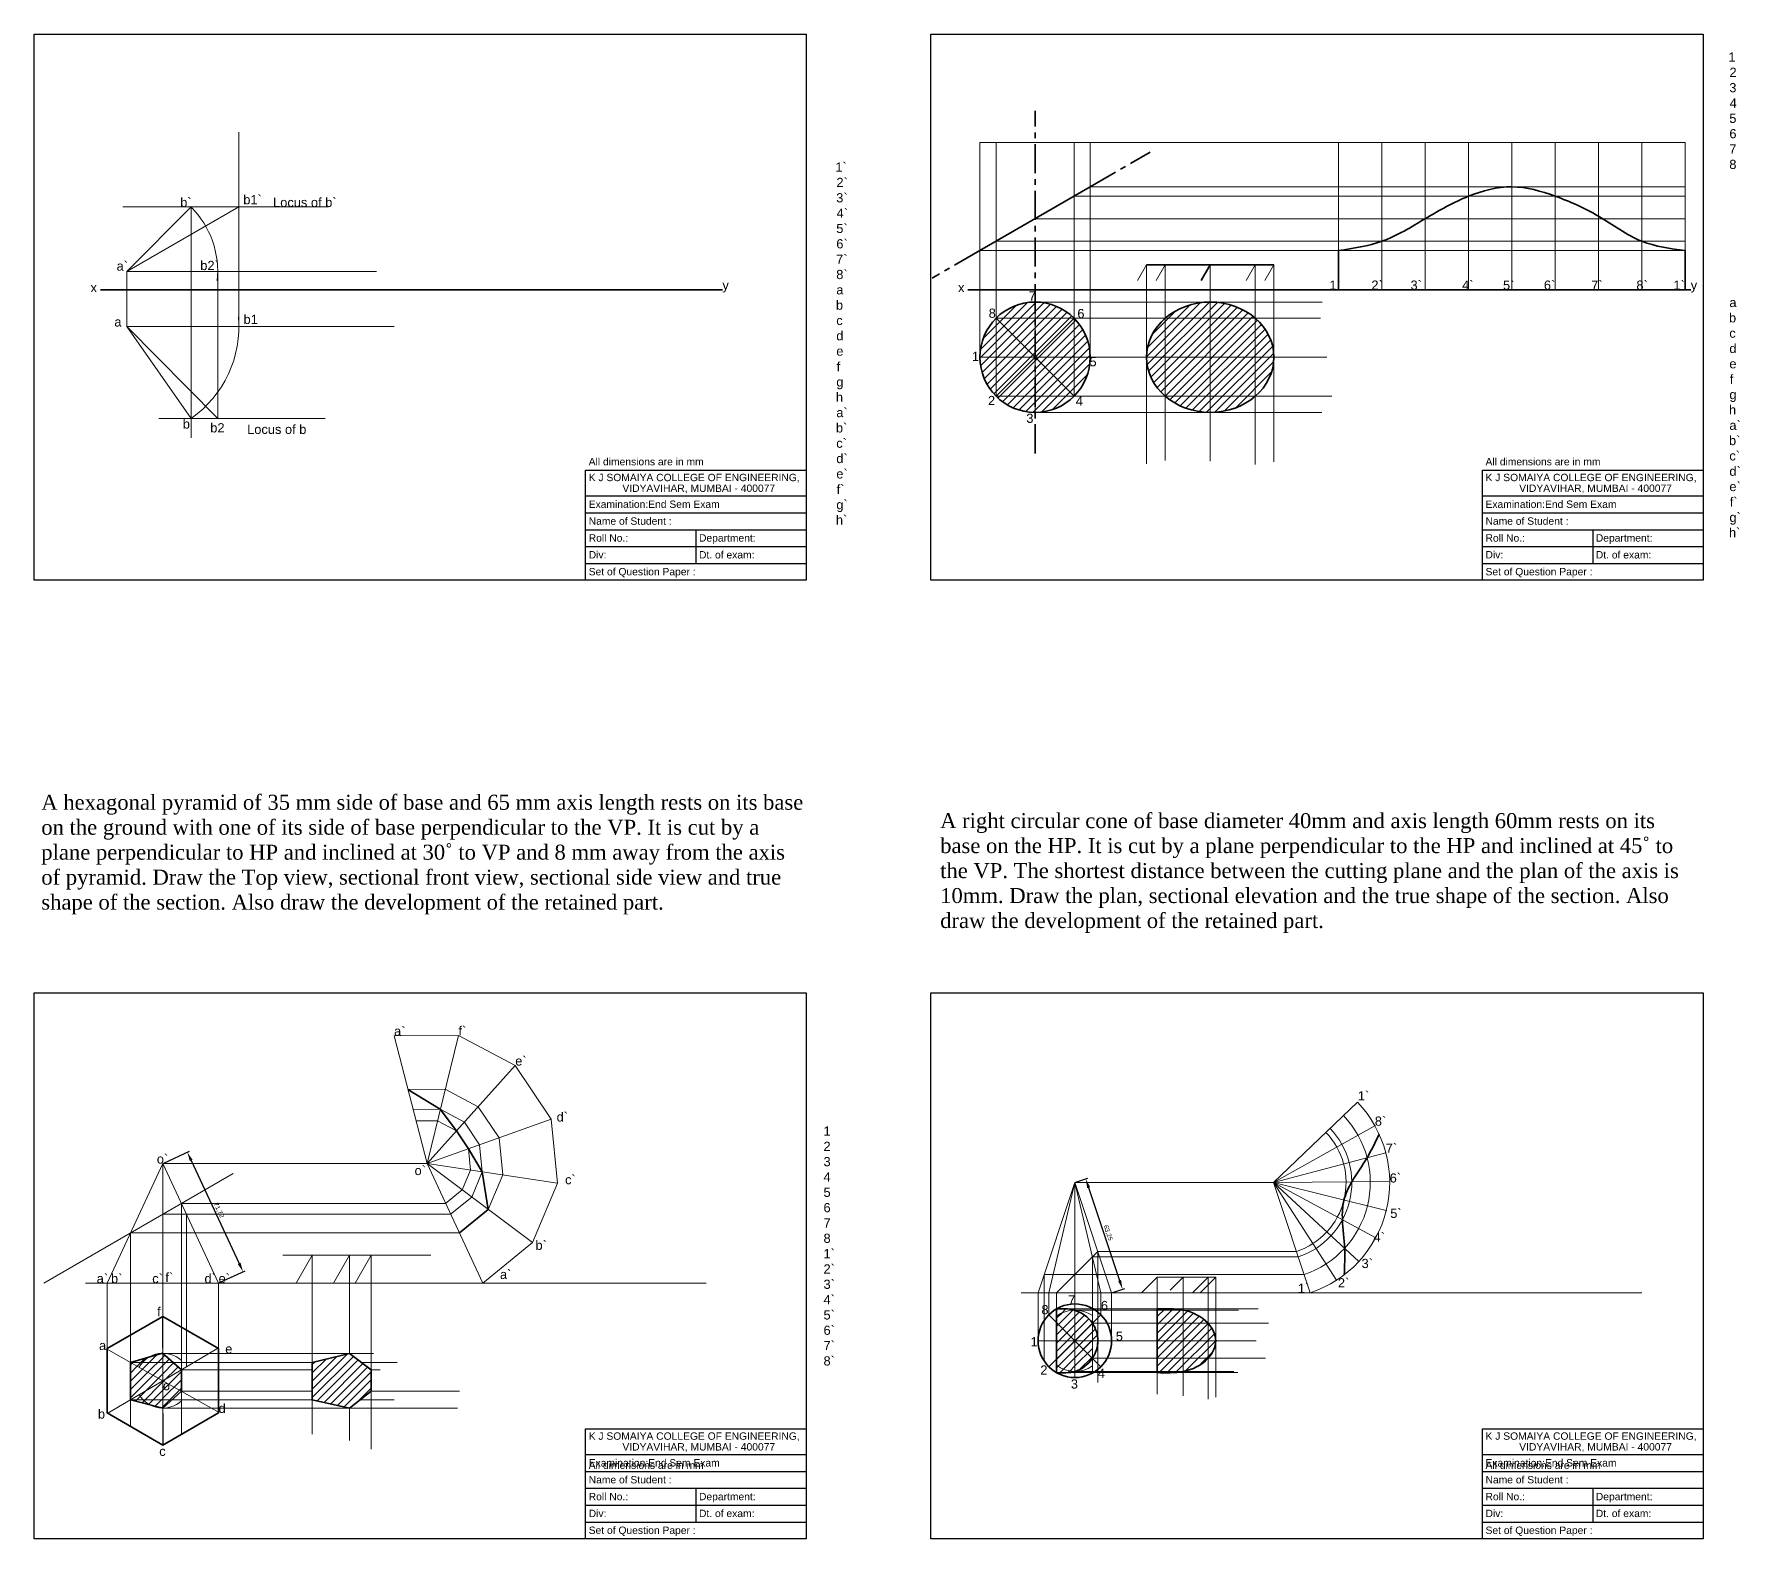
# Model space of a CAD drawing. Header units: millimetres. Extents: x 2669 to 4639, y 1870 to 5119.
# Drawn here: x 3711 to 4639, y 4300 to 5119 of the extents above; entities that cross this region are included whole.
import ezdxf

# ---------------------------------------------------------------- set-up
doc = ezdxf.new("R2010")
doc.units = ezdxf.units.MM
doc.linetypes.add('CENTER', pattern=[50.8, 31.75, -6.35, 6.35, -6.35])
doc.styles.get("Standard").update_dxf_attribs({"font": 'arial.ttf'})
doc.dimstyles.new('ISO-25', dxfattribs={"dimtxt": 2.5, "dimasz": 5, "dimexe": 1.25, "dimexo": 0.625, "dimtad": 1, "dimtxsty": 'Standard', "dimcen": 2.5, "dimadec": 0, "dimazin": 0, "dimtfac": 1, "dimtmove": 0, "dimatfit": 3, "dimfxl": 1, "dimarcsym": 0})
pattern_1 = [(45, (0, -24.4477), (-2.245064, 2.245064), [])]
pattern_2 = [(45, (-15.925, 0), (-2.245064, 2.245064), [])]

# ---------------------------------------------------------------- blocks, each defined once
blk = doc.blocks.new('*U80')
at = {"lineweight": 9}
blk.add_line((-15.16, -8.9), (15.16, 8.9), dxfattribs=at)
blk = doc.blocks.new('*U81')
at = {"color": 0, "linetype": 'ByBlock', "lineweight": -2, "transparency": 16777216}
for p, rotation in [((3781.34, 4428.31), 59.99999999999997), ((3766.18, 4419.42), 120), ((3796.75, 4402.06), 299.9999999999999), ((3766.31, 4401.84), 180), ((3781.59, 4393.17), 239.9999999999999)]:
    blk.add_blockref('*U80', p, dxfattribs=dict(at, rotation=rotation))
blk.add_blockref('*U80', (3796.62, 4419.64), dxfattribs=at)
blk = doc.blocks.new('*D82')
at = {"color": 0, "lineweight": -2, "transparency": 16777216}
for p, q in [((3782.03, 4504.65), (3795.9, 4511.11)), ((3796.88, 4506.05), (3822.96, 4450.12)), ((3812.34, 4439.65), (3826.21, 4446.11))]:
    blk.add_line(p, q, dxfattribs=at)
at = {"color": 0, "lineweight": 35, "transparency": 16777216}
for points in [[(3797.63, 4506.41), (3796.12, 4505.7), (3794.76, 4510.59)], [(3823.72, 4450.47), (3822.21, 4449.77), (3825.08, 4445.59)]]:
    blk.add_solid(points, dxfattribs=at)
at = {"layer": 'Defpoints', "color": 0, "lineweight": 35, "transparency": 16777216}
for p in [(3781.47, 4504.38), (3825.08, 4445.59), (3811.78, 4439.38)]:
    blk.add_point(p, dxfattribs=at)
at = {"color": 0, "lineweight": 9, "transparency": 16777216, "insert": (3811.85, 4478.98), "char_height": 2.5, "attachment_point": 5, "rotation": 295.00065}
blk.add_mtext('71,72', dxfattribs=at)
blk = doc.blocks.new('*U90')
at = {"lineweight": 9}
blk.add_line((-10, 0), (10, 0), dxfattribs=at)
blk = doc.blocks.new('*U91')
at = {"color": 0, "linetype": 'ByBlock', "lineweight": -2, "transparency": 16777216}
for p, rotation in [((4277.56, 4418.02), 90), ((4270.49, 4415.09), 135), ((4284.63, 4415.09), 45), ((4267.56, 4408.02), 180), ((4270.49, 4400.95), 225), ((4277.56, 4398.02), 270), ((4284.63, 4400.95), 315)]:
    blk.add_blockref('*U90', p, dxfattribs=dict(at, rotation=rotation))
blk.add_blockref('*U90', (4287.56, 4408.02), dxfattribs=at)
blk = doc.blocks.new('*D92')
at = {"color": 0, "lineweight": -2, "transparency": 16777216}
for p, q in [((4278.15, 4494.26), (4284.68, 4496.44)), ((4285.07, 4491.3), (4301.91, 4440.78)), ((4298.15, 4434.26), (4304.68, 4436.44))]:
    blk.add_line(p, q, dxfattribs=at)
at = {"color": 0, "lineweight": 35, "transparency": 16777216}
for points in [[(4285.86, 4491.56), (4284.28, 4491.03), (4283.49, 4496.04)], [(4302.7, 4441.05), (4301.12, 4440.52), (4303.49, 4436.04)]]:
    blk.add_solid(points, dxfattribs=at)
at = {"layer": 'Defpoints', "color": 0, "lineweight": 35, "transparency": 16777216}
for p in [(4277.56, 4494.06), (4303.49, 4436.04), (4297.56, 4434.06)]:
    blk.add_point(p, dxfattribs=at)
at = {"color": 0, "lineweight": 35, "transparency": 16777216, "insert": (4295.51, 4466.71), "char_height": 2.5, "attachment_point": 5, "rotation": 288.43495}
blk.add_mtext('63,25', dxfattribs=at)
blk = doc.blocks.new('*U100')
at = {"lineweight": 9}
blk.add_line((-15, 0), (15, 0), dxfattribs=at)
blk = doc.blocks.new('*U101')
at = {"color": 0, "linetype": 'ByBlock', "lineweight": -2, "transparency": 16777216}
for p, rotation in [((4271.85, 4957.92), 89.99999999999997), ((4261.24, 4953.52), 134.9999999999999), ((4282.46, 4953.52), 44.99999999999999), ((4256.85, 4942.92), 180), ((4261.24, 4932.31), 225), ((4271.85, 4927.92), 269.9999999999999), ((4282.46, 4932.31), 314.9999999999999)]:
    blk.add_blockref('*U100', p, dxfattribs=dict(at, rotation=rotation))
blk.add_blockref('*U100', (4286.85, 4942.92), dxfattribs=at)

msp = doc.modelspace()

# ---------------------------------------------------------------- hatches: boundary and pattern name
at = {"lineweight": 35}
h = msp.add_hatch(dxfattribs=at)
h.set_pattern_fill('ANSI31', color=256)
h.set_pattern_definition(pattern_2)
edge = h.paths.add_edge_path()
edge.add_arc((4255.926, 4942.916), 30, 0, 360)
h = msp.add_hatch(dxfattribs=at)
h.set_pattern_fill('ANSI31', color=256)
h.set_pattern_definition(pattern_2)
edge = h.paths.add_edge_path()
edge.add_ellipse((4351.233, 4942.916), major_axis=(-34.641, 0), ratio=0.8660254, start_angle=0, end_angle=360)
h = msp.add_hatch(dxfattribs=at)
h.set_pattern_fill('ANSI31', color=256)
edge = h.paths.add_edge_path()
edge.add_spline(control_points=[(4277.275, 4424.686), (4274.156, 4425.56), (4270.858, 4425.451), (4267.56, 4425.343)], knot_values=[0, 0, 0, 0, 9.7365098, 9.7365098, 9.7365098, 9.7365098], degree=3, periodic=0)
edge.add_line((4267.56, 4425.343), (4267.56, 4421.355))
edge.add_arc((4277.56, 4408.022), 16.667, 90.981985, 126.869898, ccw=False)
h.paths.add_polyline_path([(4277.56, 4424.689, 0.1622777), (4267.56, 4421.355), (4267.56, 4418.022), (4277.56, 4408.022)])
h.paths.add_polyline_path([(4267.56, 4418.022), (4267.56, 4408.022), (4277.56, 4408.022)], flags=17)
h.paths.add_polyline_path([(4277.56, 4408.022), (4267.56, 4408.022), (4267.56, 4398.022)], flags=16)
h.paths.add_polyline_path([(4277.56, 4408.022), (4267.56, 4398.022), (4267.56, 4394.689, 0.1622777), (4277.56, 4391.355)])
edge = h.paths.add_edge_path()
edge.add_line((4267.56, 4394.689), (4267.56, 4390.702))
edge.add_spline(control_points=[(4267.56, 4390.702), (4270.967, 4390.56), (4274.373, 4390.417), (4277.56, 4391.355)], knot_values=[0, 0, 0, 0, 10.0213526, 10.0213526, 10.0213526, 10.0213526], degree=3, periodic=0)
edge.add_arc((4277.56, 4408.022), 16.667, 233.130102, 270, ccw=False)
edge = h.paths.add_edge_path()
edge.add_line((4277.56, 4408.022), (4277.56, 4391.355))
edge.add_spline(control_points=[(4277.56, 4391.355), (4281.348, 4392.47), (4284.826, 4395.109), (4287.098, 4398.485)], knot_values=[0, 0, 0, 0, 11.9074504, 11.9074504, 11.9074504, 11.9074504], degree=3, periodic=0)
edge.add_line((4287.098, 4398.485), (4277.56, 4408.022))
h.paths.add_polyline_path([(4287.098, 4408.022), (4277.56, 4408.022), (4287.098, 4398.485)], flags=16)
h.paths.add_polyline_path([(4287.098, 4417.559), (4277.56, 4408.022), (4287.098, 4408.022)], flags=17)
edge = h.paths.add_edge_path()
edge.add_spline(control_points=[(4287.098, 4417.559), (4284.826, 4420.898), (4281.338, 4423.469), (4277.56, 4424.603)], knot_values=[10.0343324, 10.0343324, 10.0343324, 10.0343324, 21.8725037, 21.8725037, 21.8725037, 21.8725037], degree=3, periodic=0)
edge.add_line((4277.56, 4424.603), (4277.56, 4408.022))
edge.add_line((4277.56, 4408.022), (4287.098, 4417.559))
edge = h.paths.add_edge_path()
edge.add_spline(control_points=[(4290.06, 4408.049), (4290.058, 4411.397), (4289.008, 4414.75), (4287.098, 4417.559)], knot_values=[21.8725037, 21.8725037, 21.8725037, 21.8725037, 31.8325979, 31.8325979, 31.8325979, 31.8325979], degree=3, periodic=0)
edge.add_line((4287.098, 4417.559), (4287.098, 4408.022))
edge.add_line((4287.098, 4408.022), (4290.059, 4408.022))
edge.add_spline(control_points=[(4287.098, 4398.485), (4289.002, 4401.316), (4290.06, 4404.674), (4290.06, 4408.04), (4290.06, 4408.049)], knot_values=[31.8325979, 31.8325979, 31.8325979, 31.8325979, 41.8193934, 41.8460948, 41.8460948, 41.8460948, 41.8460948], degree=3, periodic=0)
h.paths.add_polyline_path([(4287.098, 4398.485), (4277.56, 4408.022), (4277.56, 4391.355), (4279.789, 4392.201), (4281.9, 4393.374), (4283.85, 4394.838), (4285.597, 4396.554)], flags=17)
h = msp.add_hatch(dxfattribs=at)
h.set_pattern_fill('ANSI31', color=256)
h.paths.add_polyline_path([(4336.511, 4424.689), (4322.401, 4424.689), (4322.395, 4417.559), (4336.511, 4417.559)])
h.paths.add_polyline_path([(4336.511, 4417.559), (4322.395, 4417.559), (4322.385, 4408.022), (4336.511, 4408.022)])
h.paths.add_polyline_path([(4336.511, 4408.022), (4322.385, 4408.022), (4322.376, 4398.485), (4336.511, 4398.485)])
h.paths.add_polyline_path([(4336.511, 4398.485), (4322.376, 4398.485), (4322.37, 4391.355), (4336.511, 4391.355)])
edge = h.paths.add_edge_path()
edge.add_spline(control_points=[(4336.511, 4391.355), (4341.532, 4392.354), (4346.458, 4394.587), (4349.999, 4398.485)], knot_values=[0, 0, 0, 0, 15.2559873, 15.2559873, 15.2559873, 15.2559873], degree=3, periodic=0)
edge.add_line((4349.999, 4398.485), (4336.511, 4398.485))
edge.add_line((4336.511, 4398.485), (4336.511, 4391.355))
h.paths.add_polyline_path([(4349.999, 4408.022), (4336.511, 4408.022), (4336.511, 4398.485), (4349.999, 4398.485)])
h.paths.add_polyline_path([(4349.999, 4417.559), (4336.511, 4417.559), (4336.511, 4408.022), (4349.999, 4408.022)])
edge = h.paths.add_edge_path()
edge.add_spline(control_points=[(4349.999, 4417.559), (4346.458, 4421.457), (4341.532, 4423.691), (4336.511, 4424.689)], knot_values=[0, 0, 0, 0, 15.2559873, 15.2559873, 15.2559873, 15.2559873], degree=3, periodic=0)
edge.add_line((4336.511, 4424.689), (4336.511, 4417.559))
edge.add_line((4336.511, 4417.559), (4349.999, 4417.559))
edge = h.paths.add_edge_path()
edge.add_spline(control_points=[(4354.189, 4408.022), (4354.189, 4411.46), (4352.416, 4414.898), (4349.999, 4417.559)], knot_values=[0, 0, 0, 0, 10.4170243, 10.4170243, 10.4170243, 10.4170243], degree=3, periodic=0)
edge.add_line((4349.999, 4417.559), (4349.999, 4408.022))
edge.add_line((4349.999, 4408.022), (4354.189, 4408.022))
edge = h.paths.add_edge_path()
edge.add_spline(control_points=[(4349.999, 4398.485), (4352.416, 4401.146), (4354.189, 4404.584), (4354.189, 4408.022)], knot_values=[39.7972926, 39.7972926, 39.7972926, 39.7972926, 50.2143105, 50.2143105, 50.2143105, 50.2143105], degree=3, periodic=0)
edge.add_spline(control_points=[(4354.189, 4408.022), (4354.189, 4408.022), (4354.189, 4408.022), (4354.189, 4408.022)], knot_values=[39.7972862, 39.7972862, 39.7972862, 39.7972862, 39.7972926, 39.7972926, 39.7972926, 39.7972926], degree=3, periodic=0)
edge.add_line((4354.189, 4408.022), (4349.999, 4408.022))
edge.add_line((4349.999, 4408.022), (4349.999, 4398.485))
h.paths.add_polyline_path([(4336.511, 4391.355), (4322.37, 4391.355), (4322.369, 4390.702), (4336.511, 4390.702)])
edge = h.paths.add_edge_path()
edge.add_spline(control_points=[(4336.511, 4424.689), (4331.863, 4425.613), (4327.132, 4425.478), (4322.402, 4425.343)], knot_values=[0, 0, 0, 0, 14.1242746, 14.1242746, 14.1242746, 14.1242746], degree=3, periodic=0)
edge.add_line((4330.937, 4425.343), (4322.402, 4425.343))
edge.add_line((4322.402, 4425.343), (4322.401, 4424.689))
edge.add_line((4322.401, 4424.689), (4336.511, 4424.689))
h = msp.add_hatch(dxfattribs=at)
h.set_pattern_fill('ANSI31', color=256)
edge = h.paths.add_edge_path()
edge.add_line((4277.56, 4408.022), (4277.56, 4391.355))
edge.add_spline(control_points=[(4277.56, 4391.355), (4281.348, 4392.47), (4284.826, 4395.109), (4287.098, 4398.485)], knot_values=[0, 0, 0, 0, 11.9074504, 11.9074504, 11.9074504, 11.9074504], degree=3, periodic=0)
edge.add_line((4287.098, 4398.485), (4277.56, 4408.022))
h.paths.add_polyline_path([(4287.098, 4408.022), (4277.56, 4408.022), (4287.098, 4398.485)], flags=17)
h = msp.add_hatch(dxfattribs=at)
h.set_pattern_fill('ANSI31', color=256)
h.set_pattern_definition(pattern_1)
h.paths.add_polyline_path([(3781.466, 4386.293), (3763.87, 4396.282), (3763.87, 4375.962)])
h.paths.add_polyline_path([(3781.357, 4401.203), (3773.782, 4399.071, 0.1289765), (3768.499, 4393.654), (3781.466, 4386.293)])
h.paths.add_polyline_path([(3773.782, 4399.071), (3763.87, 4396.282), (3768.499, 4393.654, -0.1289765)])
h.paths.add_polyline_path([(3781.466, 4401.108), (3781.466, 4386.293), (3791.597, 4392.241)])
h.paths.add_polyline_path([(3791.597, 4392.241), (3781.466, 4386.293), (3791.597, 4380.542)])
h.paths.add_polyline_path([(3781.466, 4386.293), (3781.574, 4371.48), (3791.597, 4380.542)])
h.paths.add_polyline_path([(3781.466, 4386.293), (3768.607, 4378.744, 0.1334365), (3774.196, 4373.275), (3781.466, 4371.382)])
h.paths.add_polyline_path([(3768.607, 4378.744), (3763.87, 4375.962), (3774.196, 4373.275, -0.1334365)])
h = msp.add_hatch(dxfattribs=at)
h.set_pattern_fill('ANSI31', color=256)
h.set_pattern_definition(pattern_1)
h.paths.add_polyline_path([(3894.777, 4380.542), (3894.777, 4392.241), (3883.078, 4401.108), (3862.761, 4396.282), (3862.761, 4375.962), (3883.078, 4371.382)])

# ---------------------------------------------------------------- linework, layer by layer
for p, q in [((3711.434, 5118.602), (4131.434, 5118.602)), ((3711.434, 4821.602), (3711.434, 5118.602)), ((4131.434, 5118.602), (4131.434, 4821.602)), ((4199.269, 5118.602), (4619.269, 5118.602)), ((4199.269, 4821.602), (4199.269, 5118.602)), ((4619.269, 5118.602), (4619.269, 4821.602)), ((4011.434, 4881.425), (4131.434, 4881.425)), ((4011.434, 4821.602), (4011.434, 4881.425)), ((4499.269, 4881.425), (4619.269, 4881.425)), ((4499.269, 4821.602), (4499.269, 4881.425)), ((4131.434, 4876.602), (4131.434, 4821.602)), ((4619.269, 4876.602), (4619.269, 4821.602)), ((4011.434, 4867.435), (4131.434, 4867.435)), ((4499.269, 4867.435), (4619.269, 4867.435)), ((4011.434, 4858.269), (4131.434, 4858.269)), ((4499.269, 4858.269), (4619.269, 4858.269)), ((4011.434, 4849.102), (4131.434, 4849.102)), ((4071.434, 4849.102), (4071.434, 4830.769)), ((4499.269, 4849.102), (4619.269, 4849.102)), ((4559.269, 4849.102), (4559.269, 4830.769)), ((4011.434, 4839.935), (4131.434, 4839.935)), ((4499.269, 4839.935), (4619.269, 4839.935)), ((4011.434, 4830.769), (4131.434, 4830.769)), ((4499.269, 4830.769), (4619.269, 4830.769)), ((4131.434, 4821.602), (3711.434, 4821.602)), ((4131.434, 4821.602), (4011.434, 4821.602)), ((4619.269, 4821.602), (4199.269, 4821.602)), ((4619.269, 4821.602), (4499.269, 4821.602)), ((3711.434, 4597.288), (4131.434, 4597.288)), ((3711.434, 4300.288), (3711.434, 4597.288)), ((4131.434, 4597.288), (4131.434, 4300.288)), ((4199.269, 4597.288), (4619.269, 4597.288)), ((4199.269, 4300.288), (4199.269, 4597.288)), ((4619.269, 4597.288), (4619.269, 4300.288)), ((4011.434, 4360.111), (4131.434, 4360.111)), ((4011.434, 4300.288), (4011.434, 4360.111)), ((4131.434, 4355.288), (4131.434, 4300.288)), ((4499.269, 4360.111), (4619.269, 4360.111)), ((4499.269, 4300.288), (4499.269, 4360.111)), ((4619.269, 4355.288), (4619.269, 4300.288)), ((4011.434, 4346.121), (4131.434, 4346.121)), ((4499.269, 4346.121), (4619.269, 4346.121)), ((4011.434, 4336.954), (4131.434, 4336.954)), ((4499.269, 4336.954), (4619.269, 4336.954)), ((4011.434, 4327.788), (4131.434, 4327.788)), ((4071.434, 4327.788), (4071.434, 4309.454)), ((4499.269, 4327.788), (4619.269, 4327.788)), ((4559.269, 4327.788), (4559.269, 4309.454)), ((4011.434, 4318.621), (4131.434, 4318.621)), ((4499.269, 4318.621), (4619.269, 4318.621)), ((4011.434, 4309.454), (4131.434, 4309.454)), ((4499.269, 4309.454), (4619.269, 4309.454)), ((4131.434, 4300.288), (3711.434, 4300.288)), ((4131.434, 4300.288), (4011.434, 4300.288)), ((4619.269, 4300.288), (4199.269, 4300.288)), ((4619.269, 4300.288), (4499.269, 4300.288))]:
    msp.add_line(p, q)
at = {"linetype": 'CENTER', "lineweight": 35, "ltscale": 0.5}
for p, q in [((4255.926, 4890.547), (4255.926, 5076.845)), ((4285.926, 5035.55), (4318.497, 5054.355)), ((4225.926, 5000.909), (4199.908, 4985.887)), ((4346.334, 4984.625), (4351.233, 4993.111))]:
    msp.add_line(p, q, dxfattribs=at)
at = {"lineweight": 9}
for p, q in [((3822.838, 4959.594), (3822.838, 5065.315)), ((4225.926, 4979.594), (4225.926, 5059.594)), ((4225.926, 5059.594), (4285.926, 5059.594)), ((4234.712, 4979.594), (4234.712, 5059.594)), ((4277.139, 4979.594), (4277.139, 5059.594)), ((4285.926, 5059.594), (4285.926, 4979.594)), ((4285.926, 5059.594), (4421.032, 5059.594)), ((4421.032, 5059.594), (4421.032, 5000.909)), ((4421.032, 5059.594), (4609.552, 5059.594)), ((4444.597, 5059.594), (4444.597, 4979.594)), ((4468.162, 5059.594), (4468.162, 4979.594)), ((4491.727, 5059.594), (4491.727, 4979.594)), ((4515.292, 5059.594), (4515.292, 4979.594)), ((4538.857, 5059.594), (4538.857, 4979.594)), ((4562.422, 5059.594), (4562.422, 4979.594)), ((4585.987, 5059.594), (4585.987, 4979.594)), ((4609.552, 5059.594), (4609.552, 5000.909)), ((4277.139, 5030.477), (4609.552, 5030.477)), ((4285.926, 5035.55), (4609.552, 5035.55)), ((3871.511, 5024.594), (3759.74, 5024.594)), ((3761.805, 4989.594), (3796.805, 5024.594)), ((3761.805, 4989.594), (3822.838, 5024.594)), ((3796.805, 5024.594), (3796.805, 4899.034)), ((4255.926, 5018.229), (4609.552, 5018.229)), ((4234.712, 5005.982), (4609.552, 5005.982)), ((4225.926, 5000.909), (4609.552, 5000.909)), ((4311.692, 4984.625), (4316.592, 4993.111)), ((4316.592, 4993.111), (4316.592, 4884.88)), ((4321.839, 4984.625), (4326.738, 4993.111)), ((4326.738, 4993.111), (4326.738, 4886.666)), ((4351.233, 4993.111), (4351.233, 4886.309)), ((4370.828, 4984.625), (4375.728, 4993.111)), ((4375.728, 4993.111), (4375.728, 4884.523)), ((4385.874, 4993.111), (4380.975, 4984.625)), ((4385.874, 4993.111), (4385.874, 4885.952)), ((3761.805, 4979.594), (3761.805, 4989.594)), ((3761.805, 4989.594), (3897.743, 4989.594)), ((3811.303, 4989.594), (3811.303, 4909.594)), ((3761.805, 4979.594), (3761.805, 4959.594)), ((3761.805, 4979.594), (3796.805, 4979.594)), ((4225.926, 4942.916), (4225.926, 4979.594)), ((4234.712, 4921.703), (4234.712, 4979.594)), ((4277.139, 4921.703), (4277.139, 4979.594)), ((4285.926, 4942.916), (4285.926, 4979.594)), ((4255.926, 4972.916), (4412.023, 4972.916)), ((3761.805, 4959.594), (3907.379, 4959.594)), ((3761.805, 4959.594), (3811.303, 4909.594)), ((3761.805, 4959.594), (3796.805, 4909.594)), ((4234.712, 4964.129), (4411.275, 4964.129)), ((4225.926, 4942.916), (4414.63, 4942.916)), ((4234.712, 4921.703), (4417.314, 4921.703)), ((3779.26, 4909.594), (3869.759, 4909.594)), ((4255.926, 4912.916), (4411.946, 4912.916)), ((3907.224, 4573.827), (3942.223, 4574.043)), ((3925.153, 4504.384), (3907.224, 4573.827)), ((3925.153, 4504.384), (3942.223, 4574.043)), ((3925.153, 4504.384), (3942.223, 4574.043)), ((3973.157, 4557.67), (3942.223, 4574.043)), ((3925.153, 4504.384), (3973.157, 4557.67)), ((3925.153, 4504.384), (3973.157, 4557.67)), ((3973.157, 4557.67), (3992.659, 4528.606)), ((3914.745, 4544.696), (3935.062, 4544.822)), ((3953.02, 4535.317), (3935.062, 4544.822)), ((4385.571, 4494.063), (4431.327, 4537.732)), ((3917.547, 4533.843), (3932.394, 4533.935)), ((3925.153, 4504.384), (3992.659, 4528.606)), ((3925.153, 4504.384), (3992.659, 4528.606)), ((3925.153, 4504.384), (3992.659, 4528.606)), ((3925.153, 4504.384), (3992.659, 4528.606)), ((3945.517, 4526.989), (3932.394, 4533.935)), ((3953.02, 4535.317), (3964.341, 4518.445)), ((3996.084, 4493.774), (3992.659, 4528.606)), ((3919.16, 4527.594), (3930.858, 4527.666)), ((3941.197, 4522.194), (3930.858, 4527.666)), ((3941.197, 4522.194), (3947.716, 4512.48)), ((3945.517, 4526.989), (3953.79, 4514.66)), ((4385.571, 4494.063), (4440.747, 4524.975)), ((3948.86, 4500.838), (3947.716, 4512.48)), ((3955.243, 4499.883), (3953.79, 4514.66)), ((3966.329, 4498.225), (3964.341, 4518.445)), ((4385.571, 4494.063), (4446.702, 4510.279)), ((3781.466, 4504.384), (3751.155, 4439.384)), ((3781.466, 4439.384), (3781.466, 4504.384)), ((3781.466, 4504.384), (3811.777, 4439.384)), ((3781.466, 4504.384), (3925.153, 4504.384)), ((3925.153, 4504.384), (3955.464, 4439.384)), ((3925.153, 4504.384), (3982.616, 4461.469)), ((3925.153, 4504.384), (3996.084, 4493.774)), ((3925.153, 4504.384), (3982.616, 4461.469)), ((3925.153, 4504.384), (3996.084, 4493.774)), ((3948.86, 4500.838), (3944.359, 4490.041)), ((3716.642, 4439.384), (3819.741, 4498.908)), ((3955.243, 4499.883), (3949.53, 4486.179)), ((3966.329, 4498.225), (3958.511, 4479.472)), ((3996.084, 4493.774), (3982.616, 4461.469)), ((4277.56, 4494.063), (4257.56, 4434.063)), ((4263.418, 4434.063), (4277.56, 4494.063)), ((4277.56, 4434.063), (4277.56, 4494.063)), ((4277.56, 4494.063), (4297.56, 4434.063)), ((4291.702, 4434.063), (4277.56, 4494.063)), ((4277.56, 4494.063), (4385.571, 4494.063)), ((4385.571, 4494.063), (4448.814, 4494.563)), ((4385.571, 4494.063), (4405.571, 4434.063)), ((4385.571, 4494.063), (4446.95, 4478.815)), ((4385.571, 4494.063), (4441.228, 4464.026)), ((4385.571, 4494.063), (4432.007, 4451.126)), ((4385.571, 4494.063), (4419.867, 4440.924)), ((3791.597, 4482.659), (3791.597, 4357.142)), ((3791.597, 4482.659), (3935.284, 4482.659)), ((3935.284, 4482.659), (3944.359, 4490.041)), ((3938.011, 4476.81), (3949.53, 4486.179)), ((3781.466, 4476.81), (3832.423, 4476.81)), ((3781.466, 4476.81), (3938.011, 4476.81)), ((3794.324, 4476.81), (3794.324, 4393.842)), ((3942.749, 4466.651), (3958.511, 4479.472)), ((3763.87, 4466.651), (3763.87, 4361.452)), ((3763.87, 4466.651), (3942.749, 4466.651)), ((3846.686, 4454.557), (3927.275, 4454.557)), ((3862.761, 4454.557), (3854.001, 4439.384)), ((3862.761, 4454.557), (3862.761, 4357.265)), ((3874.318, 4439.384), (3883.078, 4454.557)), ((3883.078, 4454.557), (3883.078, 4401.108)), ((3894.777, 4454.557), (3886.016, 4439.384)), ((3894.777, 4454.557), (3894.777, 4349.12)), ((3955.464, 4439.384), (3982.616, 4461.469)), ((4267.56, 4434.063), (4290.06, 4456.563)), ((4290.06, 4456.563), (4290.06, 4385.288)), ((4290.06, 4456.563), (4398.071, 4456.563)), ((4287.098, 4453.601), (4287.098, 4390.442)), ((4287.098, 4453.601), (4399.058, 4453.601)), ((3739.353, 4439.384), (4076.932, 4439.384)), ((3751.155, 4403.793), (3751.155, 4439.384)), ((3781.466, 4439.384), (3773.466, 4439.384)), ((3781.466, 4351.293), (3781.466, 4439.384)), ((3811.777, 4368.793), (3811.777, 4439.384)), ((4277.56, 4444.063), (4260.894, 4444.063)), ((4260.894, 4444.063), (4260.894, 4396.967)), ((4277.56, 4434.063), (4277.56, 4444.063)), ((4277.56, 4444.063), (4402.237, 4444.063)), ((4322.369, 4442.58), (4313.852, 4434.063)), ((4322.369, 4442.58), (4354.189, 4442.58)), ((4322.369, 4442.58), (4322.369, 4379.024)), ((4329.44, 4435.509), (4336.511, 4442.58)), ((4336.511, 4442.58), (4336.511, 4378.031)), ((4349.999, 4442.58), (4341.482, 4434.063)), ((4354.189, 4442.58), (4345.672, 4434.063)), ((4349.999, 4442.58), (4349.999, 4376.188)), ((4354.189, 4442.58), (4354.189, 4377.322)), ((4248.433, 4434.063), (4586.012, 4434.063)), ((4257.56, 4408.022), (4257.56, 4434.063)), ((4263.418, 4422.164), (4263.418, 4434.063)), ((4267.56, 4434.063), (4267.56, 4390.702)), ((4277.56, 4428.022), (4277.56, 4434.063)), ((4291.702, 4422.164), (4291.702, 4434.063)), ((4297.56, 4408.022), (4297.56, 4434.063)), ((4267.56, 4425.343), (4377.244, 4425.343)), ((4277.56, 4424.689), (4366.557, 4424.689)), ((4287.098, 4417.559), (4382.99, 4417.559)), ((4290.06, 4408.022), (4376.183, 4408.022)), ((3781.466, 4401.108), (3895.987, 4401.108)), ((4287.098, 4398.485), (4381.253, 4398.485)), ((3763.87, 4396.282), (3862.761, 4396.282)), ((3791.597, 4392.241), (3862.761, 4392.241)), ((3889.446, 4396.282), (3909.006, 4396.282)), ((3894.777, 4392.241), (3899.652, 4392.241)), ((4267.56, 4390.702), (4366.286, 4390.702)), ((4277.56, 4391.355), (4364.119, 4391.355)), ((3791.597, 4380.542), (3862.761, 4380.542)), ((3894.777, 4380.542), (3942.907, 4380.542)), ((3763.87, 4375.962), (3862.761, 4375.962)), ((3781.466, 4371.382), (3941.775, 4371.382)), ((3794.324, 4378.994), (3794.324, 4378.744)), ((3883.078, 4371.382), (3883.078, 4353.871)), ((3888.928, 4375.962), (3907.319, 4375.962))]:
    msp.add_line(p, q, dxfattribs=at)
at = {"linetype": 'Continuous', "lineweight": 35}
for p, q in [((4225.926, 5000.909), (4285.926, 5035.55)), ((4316.592, 4993.111), (4385.874, 4993.111))]:
    msp.add_line(p, q, dxfattribs=at)
at = {"lineweight": 35}
for p, q in [((4421.032, 5000.909), (4421.032, 4979.594)), ((4609.552, 5000.909), (4609.552, 4979.594)), ((3747.465, 4979.594), (4085.839, 4979.594)), ((4219.375, 4979.594), (4612.585, 4979.594)), ((4421.032, 4979.594), (4609.552, 4979.594)), ((3932.394, 4533.935), (3914.745, 4544.696)), ((3941.197, 4522.194), (3932.394, 4533.935)), ((3947.716, 4512.48), (3941.197, 4522.194)), ((3955.243, 4499.883), (3947.716, 4512.48)), ((3958.511, 4479.472), (3955.243, 4499.883)), ((3942.749, 4466.651), (3958.511, 4479.472)), ((4267.56, 4425.343), (4267.56, 4390.702)), ((4322.369, 4390.702), (4322.402, 4425.343)), ((3763.87, 4396.282), (3781.357, 4401.203)), ((3781.357, 4401.203), (3791.597, 4392.241)), ((3862.761, 4396.282), (3883.078, 4401.108)), ((3883.078, 4401.108), (3894.777, 4392.241)), ((3763.87, 4375.962), (3763.87, 4395.962)), ((3791.597, 4392.241), (3791.597, 4380.542)), ((3862.761, 4375.962), (3862.761, 4396.282)), ((3894.777, 4392.241), (3894.777, 4380.542)), ((3791.597, 4380.542), (3781.466, 4371.382)), ((3894.777, 4380.542), (3883.078, 4371.382)), ((3781.466, 4371.382), (3763.87, 4375.962)), ((3883.078, 4371.382), (3862.761, 4375.962))]:
    msp.add_line(p, q, dxfattribs=at)
msp.add_lwpolyline([(3751.155, 4403.793), (3751.155, 4368.793), (3781.466, 4351.293), (3811.777, 4368.793), (3811.777, 4403.793), (3781.466, 4421.293)], close=True, dxfattribs=at)
for centre, radius in [((4255.926, 4942.916), 30), ((4277.56, 4408.022), 20)]:
    msp.add_circle(centre, radius, dxfattribs=at)
at = {"lineweight": 9}
for centre, radius, start, end in [((3761.805, 4989.594), 49.497, 353.977263, 45), ((3761.805, 4959.594), 61.033, 304.99202, 5.032704), ((4385.571, 4494.063), 63.246, 288.434949, 43.662651), ((4385.571, 4494.063), 52.705, 288.434949, 43.662651), ((4385.571, 4494.063), 39.528, 288.434949, 43.662651), ((4385.571, 4494.063), 42.652, 288.434949, 43.662651), ((4277.56, 4408.022), 16.667, 55.094073, 126.869898), ((3781.466, 4386.293), 14.911, 47.200484, 150.417401), ((4277.56, 4408.022), 16.667, 233.130102, 304.905927), ((3781.466, 4386.293), 14.911, 210.417401, 312.799516), ((3781.466, 4386.293), 14.911, 329.582599, 330.417401)]:
    msp.add_arc(centre, radius, start, end, dxfattribs=at)
at = {"lineweight": 35}
msp.add_ellipse((4351.233, 4942.916), major_axis=(-34.641, 0), ratio=0.8660254, dxfattribs=at)
for points in [[(4421.032, 5000.909), (4444.597, 5005.982), (4468.162, 5018.229), (4491.727, 5030.477), (4515.292, 5035.55), (4538.857, 5030.477), (4562.422, 5019.594), (4585.987, 5005.982), (4609.552, 5000.909)], [(4424.133, 4443.934), (4424.268, 4458.282), (4423.105, 4473.807), (4423.933, 4484.533), (4428.221, 4494.4), (4436.513, 4507.576), (4443.109, 4520.319)], [(4267.56, 4425.343), (4277.275, 4424.686), (4287.098, 4417.559), (4290.06, 4408.022), (4287.098, 4398.485), (4277.56, 4391.355), (4267.56, 4390.702)], [(4322.402, 4425.343), (4336.511, 4424.689), (4349.999, 4417.559), (4354.189, 4408.022), (4349.999, 4398.485), (4336.511, 4391.355), (4322.369, 4390.702)]]:
    msp.add_spline(points, degree=3, dxfattribs=at)
at = {"lineweight": 9}
for p in [(4444.597, 5059.594), (4468.162, 5059.594), (4491.727, 5059.594), (4515.292, 5059.594), (4538.857, 5059.594), (4562.422, 5059.594), (4585.987, 5059.594), (4440.747, 4524.975), (4446.702, 4510.279), (4448.814, 4494.563), (4446.95, 4478.815), (4441.228, 4464.026), (4432.007, 4451.126), (4419.867, 4440.924)]:
    msp.add_point(p, dxfattribs=at)

# ---------------------------------------------------------------- block references
for name, p in [('*U101', (-15.925, 0)), ('*U91', (0, 0)), ('*U81', (0, -24.448))]:
    msp.add_blockref(name, p, dxfattribs=at)

# ---------------------------------------------------------------- texts
for s, p in [('1', (4633.091, 5103.687)), ('2', (4633.647, 5095.333)), ('3', (4633.558, 5086.979)), ('4', (4633.763, 5078.646)), ('5', (4633.562, 5070.312)), ('6', (4633.589, 5061.959)), ('7', (4633.521, 5053.625)), ('1`', (4147.288, 5043.803)), ('8', (4633.569, 5045.271)), ('2`', (4147.844, 5035.45)), ('b`', (3790.886, 5024.594)), ('b1`', (3825.217, 5026.074)), ('Locus of b`', (3841.428, 5024.594)), ('3`', (4147.755, 5027.096)), ('4`', (4147.96, 5018.762)), ('5`', (4147.759, 5010.429)), ('6`', (4147.786, 5002.075)), ('a`', (3756.299, 4989.977)), ('b2`', (3801.818, 4990.288)), ('7`', (4147.718, 4993.742)), ('8`', (4147.765, 4985.388)), ('1`', (4415.98, 4979.594)), ('2`', (4438.844, 4979.594)), ('3`', (4460.142, 4979.594)), ('4`', (4488.227, 4979.594)), ('5`', (4510.461, 4979.594)), ('6`', (4532.695, 4979.594)), ('7`', (4558.44, 4979.594)), ('8`', (4583.015, 4979.594)), ('1`', (4603.142, 4979.594)), ('b', (4147.591, 4968.722)), ('a', (4147.796, 4977.055)), ('7', (4252.495, 4973.664)), ('a', (4633.599, 4970.169)), ('b1', (3825.354, 4960.975)), ('c', (4147.776, 4960.388)), ('8', (4230.692, 4964.345)), ('6', (4278.929, 4964.129)), ('b', (4633.395, 4961.836)), ('a', (3755.081, 4959.594)), ('d', (4147.81, 4952.055)), ('c', (4633.579, 4953.502)), ('e', (4147.793, 4943.722)), ('1', (4221.579, 4940.848)), ('d', (4633.613, 4945.169)), ('f', (4147.984, 4935.303)), ('5', (4285.51, 4937.941)), ('e', (4633.596, 4936.836)), ('g', (4147.823, 4926.97)), ('f', (4633.787, 4928.417)), ('h', (4147.588, 4918.636)), ('2', (4230.306, 4916.835)), ('4', (4278.047, 4916.548)), ('g', (4633.627, 4920.084)), ('b', (3792.291, 4904.073)), ('a`', (4147.796, 4910.303)), ('3', (4251.157, 4907.207)), ('h', (4633.391, 4911.75)), ('a`', (4633.599, 4903.417)), ('b2', (3807.239, 4902.005)), ('Locus of b', (3827.314, 4901.182)), ('b`', (4147.591, 4901.97)), ('b`', (4633.395, 4895.084)), ('c`', (4147.776, 4893.636)), ('d`', (4147.81, 4885.303)), ('c`', (4633.579, 4886.75)), ('e`', (4147.793, 4876.97)), ('d`', (4633.613, 4878.417)), ('f`', (4147.984, 4868.551)), ('e`', (4633.596, 4870.084)), ('g`', (4147.823, 4860.218)), ('f`', (4633.787, 4861.665)), ('h`', (4147.588, 4851.884)), ('g`', (4633.627, 4853.332)), ('h`', (4633.391, 4844.999)), ('a`', (3907.224, 4573.909)), ('f`', (3942.223, 4574.043)), ('e`', (3973.157, 4557.67)), ('1`', (4431.495, 4538.721)), ('d`', (3995.673, 4527.249)), ('8`', (4440.747, 4524.975)), ('o`', (3778.185, 4504.363)), ('7`', (4446.702, 4510.279)), ('o`', (3918.381, 4498.122)), ('c`', (4000.25, 4493.151)), ('6`', (4448.816, 4494.063)), ('5`', (4449.139, 4474.804)), ('4`', (4440.028, 4461.902)), ('b`', (3984.171, 4457.467)), ('a`', (3745.478, 4439.384)), ('b`', (3753.248, 4439.384)), ('c`', (3775.684, 4439.384)), ('f`', (3782.807, 4439.97)), ('d`', (3804.107, 4439.384)), ('e`', (3811.777, 4439.384)), ('a`', (3964.866, 4441.613)), ('3`', (4433.527, 4447.56)), ('1`', (4398.848, 4434.063)), ('2`', (4420.656, 4437.02)), ('f', (3778.365, 4421.345)), ('8', (4259.381, 4422.437)), ('7', (4273.907, 4427.686)), ('6', (4291.702, 4424.689)), ('1', (4253.486, 4404.997)), ('5', (4299.846, 4408.022)), ('a', (3746.748, 4402.977)), ('e', (3815.381, 4401.108)), ('2', (4258.774, 4389.629)), ('4', (4290.06, 4387.859)), ('o', (3781.466, 4381.1)), ('3', (4275.387, 4382.021)), ('b', (3746.143, 4365.707)), ('d', (3811.777, 4368.793)), ('c', (3779.485, 4345.421))]:
    msp.add_text(s, height=5, dxfattribs=at).set_placement(p)
at = {"lineweight": 35}
for s, p in [('y', (4085.839, 4979.594)), ('y', (4612.585, 4979.594)), ('x', (3742.11, 4978.286)), ('x', (4214.02, 4978.286))]:
    msp.add_text(s, height=5, dxfattribs=at).set_placement(p)
for s, height, p in [('All dimensions are in mm', 4.00791, (4013.112, 4884.108)), ('All dimensions are in mm', 4.00791, (4500.947, 4884.108)), ('K J SOMAIYA COLLEGE OF ENGINEERING, ', 4.00791, (4013.112, 4875.5)), ('VIDYAVIHAR, MUMBAI - 400077', 4.00791, (4031.449, 4869.648)), ('K J SOMAIYA COLLEGE OF ENGINEERING, ', 4.00791, (4500.947, 4875.5)), ('VIDYAVIHAR, MUMBAI - 400077', 4.00791, (4519.284, 4869.648)), ('Examination:End Sem Exam ', 4.00791, (4013.112, 4860.951)), ('Examination:End Sem Exam ', 4.00791, (4500.947, 4860.951)), ('Name of Student : ', 4.00791, (4013.112, 4851.784)), ('Name of Student : ', 4.00791, (4500.947, 4851.784)), ('Roll No.: ', 4.0079, (4013.112, 4842.618)), ('Department: ', 4.00791, (4073.112, 4842.618)), ('Roll No.: ', 4.0079, (4500.947, 4842.618)), ('Department: ', 4.00791, (4560.947, 4842.618)), ('Div: ', 4.0079, (4013.112, 4833.451)), ('Dt. of exam:', 4.00791, (4073.112, 4833.451)), ('Div: ', 4.0079, (4500.947, 4833.451)), ('Dt. of exam:', 4.00791, (4560.947, 4833.451)), ('Set of Question Paper : ', 4.00791, (4013.112, 4824.284)), ('Set of Question Paper : ', 4.00791, (4500.947, 4824.284)), ('K J SOMAIYA COLLEGE OF ENGINEERING, ', 4.00791, (4013.112, 4354.186)), ('VIDYAVIHAR, MUMBAI - 400077', 4.00791, (4031.449, 4348.334)), ('K J SOMAIYA COLLEGE OF ENGINEERING, ', 4.00791, (4500.947, 4354.186)), ('VIDYAVIHAR, MUMBAI - 400077', 4.00791, (4519.284, 4348.334)), ('All dimensions are in mm', 4.00791, (4013.112, 4338.346)), ('Examination:End Sem Exam ', 4.00791, (4013.112, 4339.637)), ('All dimensions are in mm', 4.00791, (4500.947, 4338.346)), ('Examination:End Sem Exam ', 4.00791, (4500.947, 4339.637)), ('Name of Student : ', 4.00791, (4013.112, 4330.47)), ('Name of Student : ', 4.00791, (4500.947, 4330.47)), ('Roll No.: ', 4.0079, (4013.112, 4321.304)), ('Department: ', 4.00791, (4073.112, 4321.304)), ('Roll No.: ', 4.0079, (4500.947, 4321.304)), ('Department: ', 4.00791, (4560.947, 4321.304)), ('Div: ', 4.0079, (4013.112, 4312.137)), ('Dt. of exam:', 4.00791, (4073.112, 4312.137)), ('Div: ', 4.0079, (4500.947, 4312.137)), ('Dt. of exam:', 4.00791, (4560.947, 4312.137)), ('Set of Question Paper : ', 4.00791, (4013.112, 4302.97)), ('Set of Question Paper : ', 4.00791, (4500.947, 4302.97))]:
    msp.add_text(s, height=height).set_placement(p)
at = {"lineweight": 9, "attachment_point": 1}
for s, width, insert, char_height in [('{\\fTimes New Roman|b0|i0|c0|p18;\\H0.95833x;A hexagonal pyramid of 35 mm side of base and 65 mm axis length rests on its base on the ground with one of its side of base perpendicular to the VP. It is cut by a plane perpendicular to HP and inclined at 30˚ to VP and 8 mm away from the axis of pyramid. Draw the Top view, sectional front view, sectional side view and true shape of the section. Also draw the development of the retained part. }', 414.31005, (3715.346, 4704.955), 8.5), ('1\\P2\\P3\\P4\\P5\\P6\\P7\\P8\\P1`\\P2`\\P3`\\P4`\\P5`\\P6`\\P7`\\P8`', 41.16633, (4140.845, 4524.606), 5)]:
    msp.add_mtext_dynamic_manual_height_columns(s, width=width, gutter_width=42.5, heights=[0], dxfattribs=dict(at, insert=insert, char_height=char_height))
at = {"lineweight": 35, "insert": (4204.298, 4694.953), "char_height": 8.5, "attachment_point": 1}
msp.add_mtext_dynamic_manual_height_columns('{\\fTimes New Roman|b0|i0|c0|p18;\\H0.95833x;A right circular cone of base diameter 40mm and axis length 60mm rests on its base on the HP. It is cut by a plane perpendicular to the HP and inclined at 45˚ to the VP. The shortest distance between the cutting plane and the plan of the axis is 10mm. Draw the plan, sectional elevation and the true shape of the section. Also draw the development of the retained part. }', width=408.48249, gutter_width=42.5, heights=[0], dxfattribs=at)

# ---------------------------------------------------------------- dimensions: what is measured, and where the dimension line sits
at = {"lineweight": 9}
dim = msp.add_aligned_dim(p1=(3781.466, 4504.384), p2=(3811.777, 4439.384), distance=14.674, dimstyle='ISO-25', dxfattribs=at)
dim.commit()
dim.dimension.update_dxf_attribs({"geometry": '*D82', "text_midpoint": (3811.848, 4478.985)})
at = {"lineweight": 35}
dim = msp.add_aligned_dim(p1=(4277.56, 4494.063), p2=(4297.56, 4434.063), distance=6.254, dimstyle='ISO-25', dxfattribs=at)
dim.commit()
dim.dimension.update_dxf_attribs({"geometry": '*D92', "text_midpoint": (4295.511, 4466.714)})

doc.saveas('drawing.dxf')
